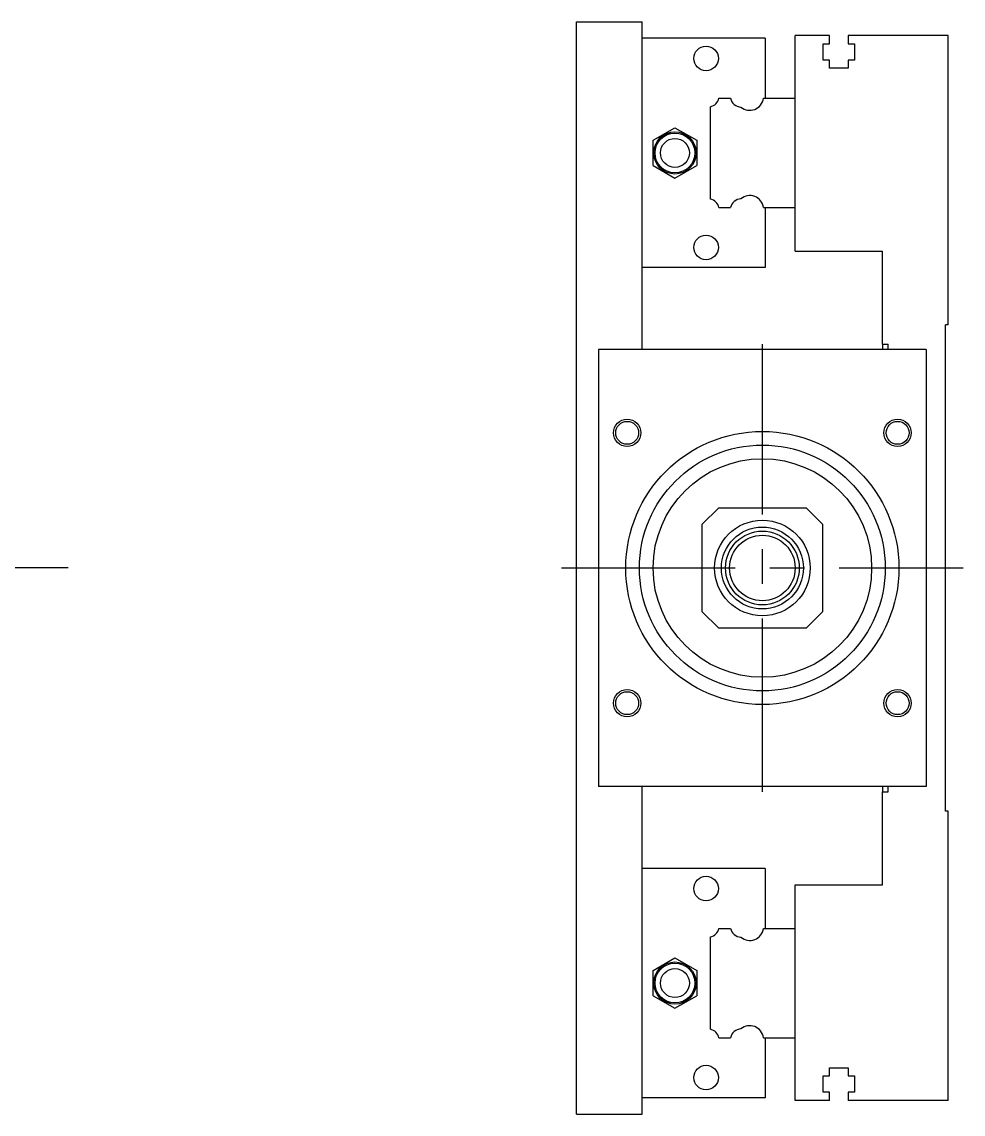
# Model space of a CAD drawing. Extents: x -20 to 992, y -268 to 102.
# Drawn here: x 819.5 to 991.8, y -100 to 100 of the extents above; entities that cross this region are included whole.
import ezdxf

# ---------------------------------------------------------------- set-up
doc = ezdxf.new("R2010")
doc.units = 0
doc.linetypes.add('CENTER', pattern=[50.8, 31.75, -6.35, 6.35, -6.35])
doc.layers.get('0').update_dxf_attribs({"linetype": 'CONTINUOUS'})
doc.layers.add('CENTER', color=1, linetype='CENTER')

msp = doc.modelspace()

# ---------------------------------------------------------------- linework, layer by layer
at = {"color": 7, "linetype": 'CONTINUOUS'}
for p, q in [((921.04, -100), (921.04, 100)), ((921.04, 100), (933.04, 100)), ((933.04, 40), (933.04, 100)), ((955.54, 97), (933.04, 97)), ((955.54, 97), (955.54, 86)), ((961.04, 86), (961.04, 97.5)), ((967.34, 97.5), (961.04, 97.5)), ((967.34, 96), (967.34, 97.5)), ((970.74, 97.5), (970.74, 96)), ((989.04, 97.5), (970.74, 97.5)), ((989.04, 44.5), (989.04, 97.5)), ((966.19, 96), (967.34, 96)), ((966.19, 93), (966.19, 96)), ((970.74, 96), (971.89, 96)), ((971.89, 96), (971.89, 93)), ((967.34, 93), (966.19, 93)), ((967.34, 91.5), (967.34, 93)), ((970.74, 93), (970.74, 91.5)), ((971.89, 93), (970.74, 93)), ((970.74, 91.5), (967.34, 91.5)), ((945.54, 67.539608), (945.54, 84.460392)), ((947.079608, 86), (949.200392, 86)), ((955.221934, 86), (961.04, 86)), ((961.04, 66), (961.04, 86)), ((961.04, 66), (961.04, 86)), ((935.040002, 78.309401), (939.040002, 80.618802)), ((939.040002, 80.618802), (943.040002, 78.309401)), ((935.040002, 73.690599), (935.040002, 78.309401)), ((943.040002, 78.309401), (943.040002, 73.690599)), ((935.040002, 73.690599), (939.040002, 71.381198)), ((939.040002, 71.381198), (943.040002, 73.690599)), ((947.079608, 66), (949.200392, 66)), ((955.221934, 66), (961.04, 66)), ((955.54, 66), (955.54, 55)), ((961.04, 58), (961.04, 66)), ((961.04, 58), (977.04, 58)), ((977.04, 41), (977.04, 58)), ((955.54, 55), (933.04, 55)), ((989.04, 44.5), (988.54, 44.5)), ((988.54, -44.5), (988.54, 44.5)), ((977.04, 41), (978.04, 41)), ((977.04, 41), (977.04, 40)), ((978.04, 40), (978.04, 41)), ((925.04, 40), (925.04, -40)), ((985.04, 40), (925.04, 40)), ((985.04, 40), (985.04, -40)), ((947.04, 11), (944.04, 8)), ((947.04, 11), (963.04, 11)), ((966.04, 8), (963.04, 11)), ((944.04, -8), (944.04, 8)), ((966.04, 8), (966.04, -8)), ((944.04, -8), (947.04, -11)), ((963.04, -11), (966.04, -8)), ((963.04, -11), (947.04, -11)), ((985.04, -40), (925.04, -40)), ((933.04, -100), (933.04, -40)), ((977.04, -40), (977.04, -41)), ((977.04, -58), (977.04, -41)), ((977.04, -41), (978.04, -41)), ((978.04, -41), (978.04, -40)), ((989.04, -44.5), (988.54, -44.5)), ((989.04, -97.5), (989.04, -44.5)), ((955.54, -55), (933.04, -55)), ((955.54, -55), (955.54, -66)), ((961.04, -66), (961.04, -58)), ((961.04, -58), (977.04, -58)), ((945.54, -84.460392), (945.54, -67.539608)), ((947.079608, -66), (949.200392, -66)), ((955.221934, -66), (961.04, -66)), ((961.04, -86), (961.04, -66)), ((961.04, -86), (961.04, -66)), ((935.040002, -73.690599), (939.040002, -71.381198)), ((939.040002, -71.381198), (943.040002, -73.690599)), ((935.040002, -78.309401), (935.040002, -73.690599)), ((943.040002, -73.690599), (943.040002, -78.309401)), ((935.040002, -78.309401), (939.040002, -80.618802)), ((939.040002, -80.618802), (943.040002, -78.309401)), ((947.079608, -86), (949.200392, -86)), ((955.221934, -86), (961.04, -86)), ((955.54, -86), (955.54, -97)), ((961.04, -97.5), (961.04, -86)), ((967.34, -91.5), (970.74, -91.5)), ((967.34, -93), (967.34, -91.5)), ((970.74, -91.5), (970.74, -93)), ((966.19, -93), (967.34, -93)), ((966.19, -96), (966.19, -93)), ((970.74, -93), (971.89, -93)), ((971.89, -93), (971.89, -96)), ((955.54, -97), (933.04, -97)), ((967.34, -97.5), (961.04, -97.5)), ((967.34, -96), (966.19, -96)), ((967.34, -97.5), (967.34, -96)), ((970.74, -96), (970.74, -97.5)), ((971.89, -96), (970.74, -96)), ((989.04, -97.5), (970.74, -97.5)), ((921.04, -100), (933.04, -100))]:
    msp.add_line(p, q, dxfattribs=at)
for centre, radius in [((944.740002, 93.300001), 2.25), ((939.040002, 76), 3.875), ((939.040002, 76), 3.643013), ((939.040002, 76), 2.65), ((944.740002, 58.699999), 2.25), ((930.291262, 24.748738), 2.1), ((979.788738, 24.748738), 2.1), ((955.04, 0), 25), ((955.04, 0), 22.5), ((955.04, 0), 20), ((955.04, 0), 8.75), ((955.04, 0), 7.5), ((955.04, 0), 6.75), ((955.04, 0), 6), ((930.291262, -24.748738), 2.1), ((979.788738, -24.748738), 2.1), ((944.740002, -58.699999), 2.25), ((939.040002, -76), 3.875), ((939.040002, -76), 3.643013), ((939.040002, -76), 2.65), ((944.740002, -93.300001), 2.25)]:
    msp.add_circle(centre, radius, dxfattribs=at)
at = {"color": 3, "linetype": 'CONTINUOUS'}
for centre in [(930.291262, 24.748738), (979.788738, 24.748738), (930.291262, -24.748738), (979.788738, -24.748738)]:
    msp.add_circle(centre, 2.5, dxfattribs=at)
at = {"color": 7, "linetype": 'CONTINUOUS'}
for centre, radius, start, end in [((945.04, 86.5), 2.1, 283.774147, 346.225853), ((951.24, 86.5), 2.1, 193.774147, 266.465409), ((952.74, 86.3), 2.5, 229.323534, 353.107897), ((952.74, 65.7), 2.5, 6.892103, 130.676466), ((945.04, 65.5), 2.1, 13.774147, 76.225853), ((951.24, 65.5), 2.1, 93.534591, 166.225853), ((945.04, -65.5), 2.1, 283.774147, 346.225853), ((951.24, -65.5), 2.1, 193.774147, 266.465409), ((952.74, -65.7), 2.5, 229.323534, 353.107897), ((952.74, -86.3), 2.5, 6.892103, 130.676466), ((945.04, -86.5), 2.1, 13.774147, 76.225853), ((951.24, -86.5), 2.1, 93.534591, 166.225853)]:
    msp.add_arc(centre, radius, start, end, dxfattribs=at)
at = {"layer": 'CENTER', "color": 1, "linetype": 'CENTER'}
for p, q in [((955.04, -41), (955.04, 41)), ((827.945, 0), (-20, 0)), ((918.29, 0), (991.79, 0))]:
    msp.add_line(p, q, dxfattribs=at)

doc.saveas('drawing.dxf')
